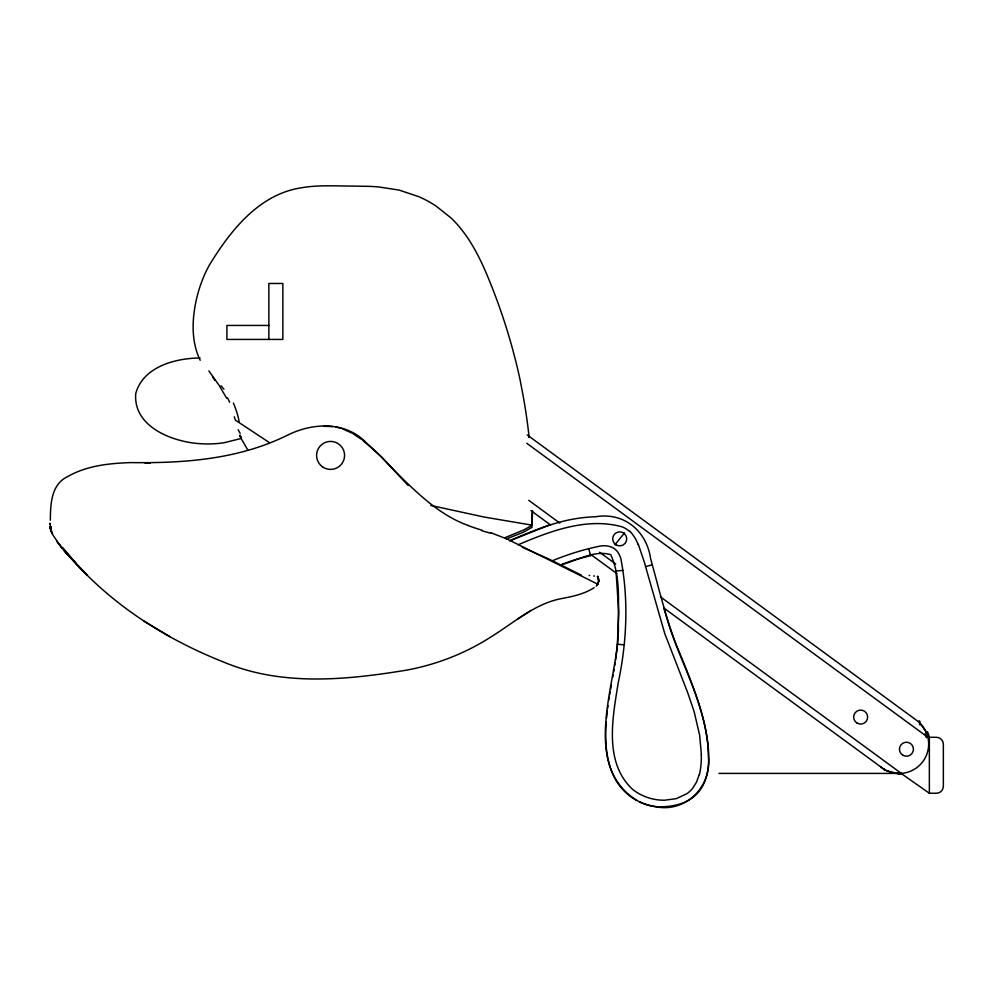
<?xml version="1.0" encoding="UTF-8"?>
<svg xmlns="http://www.w3.org/2000/svg" width="993" height="993" viewBox="0 0 993 993"><rect width="100%" height="100%" fill="white"/><g stroke="black" fill="none" stroke-linecap="round" stroke-linejoin="round"><path stroke-width="1.49" d="M532.509 510.812L532.074 525.16A121.481 121.481 0 0 1 523.832 529.914L505.313 537.536M248.039 450.4L241.138 438.472L240.74 436.349M606.177 722.11C604.886 741.126 605.829 761.135 614.828 778.338A55.521 55.521 0 0 0 632.467 797.938L636.501 800.445M50.32 520.171C50.556 504.159 50.991 484.311 67.909 476.454C86.937 465.605 109.379 463.309 130.877 462.589C184.288 463.334 238.903 459.312 287.56 435.145C312.956 422.559 345.651 420.97 366.516 443.027C379.227 454.012 390.348 466.623 402.289 478.39C421.578 497.22 442.195 516.05 467.964 525.421M617.261 646.443L618.776 612.582L616.057 571.67M699.271 774.503L696.49 782.149L692.853 788.045A27.829 27.829 0 0 1 689.912 791.235A29.517 29.517 0 0 1 686.883 793.705L676.419 798.62L664.813 800.209A50.717 50.717 0 0 1 632.74 789.509C603.508 762.45 612.718 717.393 618.242 682.737C626.868 642.012 628.78 599.338 620.786 558.364A23.745 23.745 0 0 0 618.813 553.846C615.437 546.845 607.008 544.698 599.896 546.15C583.574 549.439 567.586 554.466 552.207 560.822M606.562 717.939L607.294 711.025M617.1 647.833L615.523 660.271M560.387 565.042C576.486 560.834 594.149 549.7 610.72 554.665C621.469 577.603 617.683 605.507 618.44 630.443A296.522 296.522 0 0 1 617.485 644.234C612.011 695.162 582.891 771.201 640.77 802.592A52.157 52.157 0 0 0 656.174 806.812C686.089 812.783 712.055 786.084 708.369 756.529C708.17 706.06 679.063 662.43 665.931 614.977M607.642 708.27L607.989 705.526M50.109 523.137L50.047 523.584A2.743 1.204 89.6 0 0 50.134 524.019M608.808 700.09L609.218 697.384M614.729 665.496L615.126 662.877M609.665 694.69L610.124 691.997M613.624 672.062L614.059 669.443M610.571 689.316L611.278 685.319M612.693 677.35L613.165 674.706M597.414 576.312L597.637 576.66A5.437 5.263 -64 0 1 598.146 577.591L598.22 577.852A7.187 6.877 -72.9 0 1 598.63 581.476L598.307 582.63A6.43 6.181 -75.9 0 1 597.898 583.661A6.889 6.74 -81.8 0 1 597.414 584.529L597.265 584.654M597.339 584.554L597.314 584.592A10.712 8.217 -59.4 0 0 597.699 584.145L507.138 539.062L490.952 532.769M614.928 544.809L624.498 532.893M596.259 586.23L598.729 581.451L597.488 576.424M594.162 587.67C585.026 593.628 574.215 596.123 563.652 598.196C536.158 602.602 514.97 621.966 492.094 636.203C465.928 653.195 436.411 664.751 405.715 670.287C345.936 680.044 282.248 686.312 224.778 662.53C169.294 640.696 117.236 608.461 76.722 564.334L58.401 543.506M517.763 618.974L530.994 610.447M509.645 540.875L549.961 524.8M518.135 544.772C550.221 531.143 586.875 517.117 621.941 526.786A26.017 26.017 0 0 1 629.699 531.503M510.973 540.18C533.737 530.411 556.999 520.779 581.799 517.825A152.339 152.339 0 0 1 595.899 516.72C624.15 512.053 646.592 531.019 650.589 558.525C657.304 582.742 663.212 607.207 671.293 631.039A402.537 402.537 0 0 0 676.295 644.978C694.74 689.502 747.915 807.669 657.9 806.85A61.057 61.057 0 0 1 644.109 803.635L639.79 801.897M239.847 435.89L241.138 438.472L224.033 442.754A107.703 107.703 0 0 1 201.79 443.772C173.924 442.555 132.913 427.387 135.743 393.551C143.079 366.64 175.389 358.2 200.065 357.964M506.356 538.988L522.678 532.521A110.31 110.31 0 0 0 531.528 527.494M701.406 754.928L699.68 735.391L694.107 711.522L687.789 692.953L664.702 633.385L645.574 566.618L652.327 564.794M592.436 555.186L576.312 559.382A192.332 192.332 0 0 0 562.249 564.21M616.032 571.112L622.971 570.305M145.09 463.234L150.353 463.172M323.892 426.282L332.63 426.568M269.24 325.443L226.9 325.443L226.9 339.432L282.856 339.432L282.856 283.477L268.867 283.477L268.867 339.432M926.841 735.528L929.361 737.29L936.362 737.29A6.988 6.988 0 0 1 943.35 744.291L943.35 786.245A6.988 6.988 0 0 1 936.362 793.246L929.361 793.246L900.241 772.815M718.895 773.41L901.321 773.41L660.395 596.818M898.504 773.485L897.498 773.435A20.183 13.083 -6 0 1 897.064 773.448L886.687 770.705M617.485 644.234L624.448 644.879M593.677 575.965L594.472 576.039M589.656 575.518L589.11 575.456M530.535 524.875L532.074 525.16L484.013 517.018L430.801 505.462M335.51 426.903L341.158 428.318M482.263 530.324L476.466 528.475A194.578 193.61 -34.4 0 1 467.939 525.471M342.535 428.852L352.056 433.134M522.355 547.342L548.93 559.071L581.513 575.183M885.905 770.345L885.098 769.935M169.791 636.625L144.196 621.246M268.805 442.22L235.403 420.151L234.298 416.775M353.359 433.941L361.365 439.216M884.068 769.314L664.23 608.299M527.258 434.971L918.438 721.7A29.467 29.467 0 0 1 921.789 762.922A29.467 29.467 0 0 1 880.617 766.906L880.717 766.981M526.762 443.275L927.884 737.29M528.76 500.323L559.804 523.088M599.549 552.207L615.697 564.049M531.019 510.65L550.581 524.987M590.438 554.206L616.703 573.457M362.371 439.936L381.027 456.42L408.197 485.552M918.451 721.712L919.22 722.408M87.099 574.947L76.722 564.334L86.739 574.55M920.064 723.214L926.072 731.94A21.871 14.982 80 0 1 926.382 732.424M63.279 549.688L73.308 560.486M64.185 550.73L74.425 561.815L64.967 551.562M76.176 563.763L65.687 552.294L76.163 563.763M77.007 564.632L62.547 547.466M49.836 526.501L52.964 535.14L61.789 547.813M58.004 543.01L62.298 548.471M208.865 370.873L219.019 385.272L226.727 398.28M57.582 542.463L56.725 541.272M241.113 438.434L240.021 434.996M597.637 576.66L597.699 576.759A5.437 5.226 -71.3 0 1 598.109 577.603M51.996 533.253L52.319 533.924M200.176 360.273C192.878 345.303 191.997 328.025 194.194 311.728A136.699 136.699 0 0 1 200.685 284.581L202.646 279.331A130.642 130.642 0 0 1 209.126 265.466C230.252 230.81 258.95 194.02 301.798 187.727C317.946 184.934 334.405 185.976 350.703 186.076A36.617 36.617 0 0 0 351.82 186.076L370.277 186.386A222.569 222.569 0 0 1 378.854 186.969L399.223 190.11L419.381 196.899A115.3 115.3 0 0 1 436.188 206.147L451.107 218.026A106.959 106.959 0 0 1 455.526 222.506C471.973 240.281 482.213 262.549 491.063 284.842A594.174 594.174 0 0 1 519.997 379.4L521.623 387.878A574.252 574.252 0 0 1 528.934 435.493L529.021 437.367M638.3 544.325L644.482 562.534A193.772 193.772 0 0 1 645.574 566.618M926.37 732.611L926.308 732.486A21.871 14.808 79.7 0 0 925.997 731.99M50.444 526.327L51.202 528.251L50.742 526.638M50.109 527.792L51.686 532.521M50.271 528.363L51.375 531.739M663.907 608.399L665.521 613.662M588.75 548.682L590.525 555.447M529.058 436.411L529.157 437.33M532.434 511.569L532.372 510.812M929.361 737.29L929.361 793.246M629.947 531.267A40.204 40.204 0 0 1 638.102 544.412M701.281 754.928A76.473 76.473 0 0 1 699.444 774.54M532.248 511.842A534.246 534.246 0 0 1 531.851 527.506M919.332 724.158A17.961 5.946 55.8 0 1 920.039 724.902M927.437 731.68A17.613 11.693 79.2 0 1 929.225 736.93M901.296 773.063A15.416 7.646 -4.2 0 1 900.006 773.137M899.658 773.212A17.576 9.955 -4.5 0 1 898.566 773.212M897.498 773.41A20.183 13.008 -5.9 0 1 897.089 773.386M885.297 770.456A8.788 1.241 21 0 1 884.428 769.997M885.384 770.283A3.947 0.919 36.5 0 1 883.82 769.389M925.079 733.728A17.613 8.676 76.9 0 1 926.295 737.712M919.133 720.769A17.961 8.006 60.9 0 1 920.089 721.588M884.862 769.625A3.984 0.633 34.4 0 1 883.993 769.103M887.891 770.928A8.788 0.633 23.2 0 1 887.332 770.667M899.596 773.758A17.576 10.501 -4.9 0 1 898.442 773.758M901.346 773.758A15.416 8.341 -4.3 0 1 899.931 773.82M223.226 388.35A54.888 0.72 49.1 0 1 223.959 389.182M240.169 433.333A50.606 3.289 68.6 0 1 238.183 429.684M221.029 385.768A54.069 0.732 49.1 0 1 222.618 387.593M212.601 377.079A50.78 1.254 54.5 0 1 214.898 380.182M227.583 397.92A37.883 14.597 62.1 0 1 229.668 402.252M233.38 403.071A38.032 11.99 62.6 0 1 239.127 421.839M490.84 533.229A186.597 185.989 -89.8 0 1 482.114 530.808M597.6 584.07A10.712 8.081 -59.2 0 1 597.314 584.492A6.889 6.666 -77.5 0 0 597.848 583.636A6.206 5.921 -75.1 0 0 598.295 582.618M50.295 524.987A3.972 2.47 89.2 0 1 50.209 524.019A3.972 2.396 85.7 0 0 50.395 524.937M49.973 524.019A2.743 1.365 89.2 0 1 49.985 523.559M598.196 577.852A7.187 6.839 -75.2 0 1 598.58 581.464M51.214 528.288L50.643 526.526L51.164 528.264M902.898 755.251A6.988 6.988 0 0 0 913.436 749.281A6.988 6.988 0 0 0 902.997 743.136A6.988 6.988 0 0 0 902.898 755.251M857.158 723.14A6.988 6.988 0 0 0 867.646 717.083A6.988 6.988 0 0 0 857.158 711.025A6.988 6.988 0 0 0 857.158 723.14M616.219 544.909A6.988 6.988 0 0 0 626.707 538.851A6.988 6.988 0 0 0 616.219 532.794A6.988 6.988 0 0 0 616.219 544.909M322.526 466.847A13.989 13.989 0 0 0 344.509 456.668A13.989 13.989 0 0 0 324.699 442.717A13.989 13.989 0 0 0 322.526 466.847"/></g></svg>
